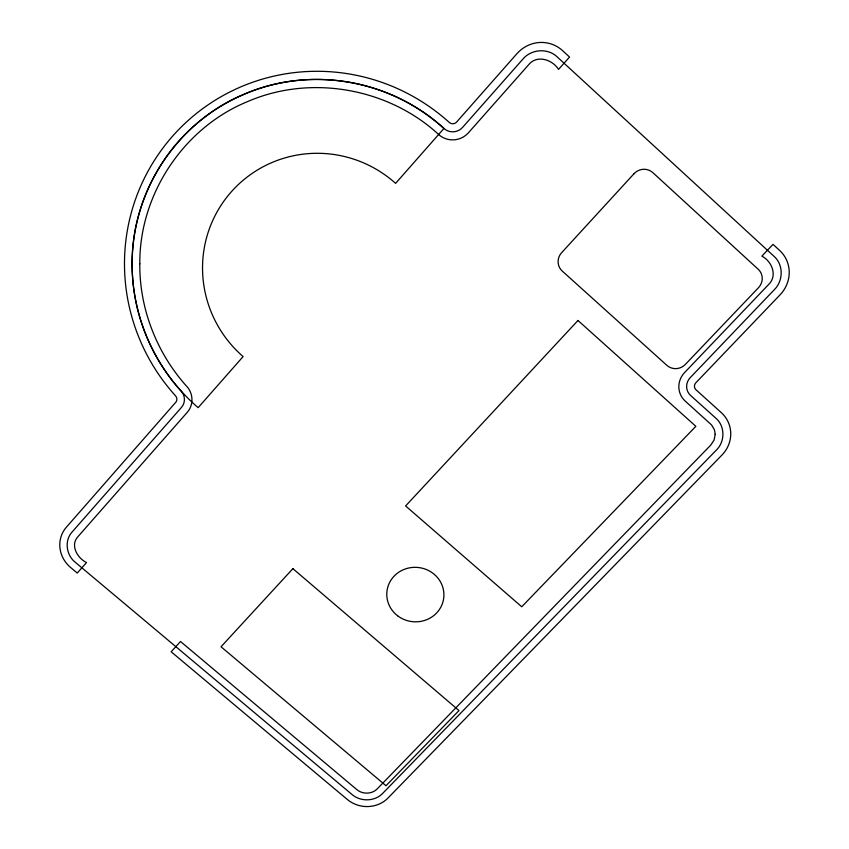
<?xml version="1.0" encoding="UTF-8"?>
<svg xmlns="http://www.w3.org/2000/svg" width="849" height="849" viewBox="0 0 849 849"><rect width="100%" height="100%" fill="white"/><g stroke="black" fill="none" stroke-linecap="round" stroke-linejoin="round"><path stroke-width="1.27" d="M132.136 263.381C131.765 310.437 150.04 357.132 181.771 391.803A12.724 12.247 34.6 0 1 181.484 407.382L72.165 531.941C64.131 540.59 66.264 555.288 75.359 562.346L351.953 794.441C360.538 801.923 374.844 801.679 382.761 793.306L716.323 450.108C725.152 441.724 725.216 426.06 715.76 418.122L690.619 395.485A13.117 12.555 -25.1 0 1 690.248 377.625L774.299 289.721C783.351 280.934 783.691 264.708 773.98 256.281L557.252 56.979C547.796 47.735 531.113 49.093 522.814 59.197L462.663 127.308A13.499 13.255 -73.5 0 1 443.942 128.464A188.298 185.995 44.2 0 0 178.141 141.942A188.298 185.995 44.2 0 0 198.146 407.658L243.101 356.591A116.844 115.4 43.8 0 1 231.066 192.097A116.844 115.4 43.8 0 1 395.613 183.363L443.942 128.464C391.368 79.848 310.161 65.437 244.385 94.154C177.558 121.524 131.531 191.237 132.136 263.381M139.809 263.763C139.363 309.248 157.256 354.277 187.958 387.728A20.365 19.591 34.6 0 1 187.48 412.073L77.928 536.685C69.851 545.366 77.492 558.164 86.513 562.569L77.248 573.054L70.732 567.588A19.877 18.678 29.2 0 1 70.234 567.153L68.96 565.975A19.867 18.667 29.3 0 1 68.026 565.031L66.975 563.863A19.867 18.667 29.4 0 1 66.126 562.845L65.193 561.582A19.867 18.678 29.4 0 1 64.46 560.489L63.643 559.162A19.877 18.678 29.5 0 1 63.017 558.005L62.348 556.604A19.877 18.678 29.6 0 1 61.828 555.405L61.298 553.962A19.877 18.689 29.6 0 1 60.905 552.72L60.523 551.234A19.888 18.689 29.7 0 1 60.258 549.972L60.014 548.465A19.888 18.689 29.7 0 1 59.886 547.181L59.801 545.663A19.888 18.699 29.8 0 1 59.791 544.389L59.855 542.882A19.888 18.699 29.8 0 1 59.982 541.609L60.194 540.123A19.898 18.71 29.8 0 1 60.449 538.882L60.82 537.428A19.898 18.71 29.9 0 1 61.202 536.218L61.712 534.817A19.898 18.72 29.9 0 1 62.221 533.65L62.879 532.312A19.898 18.72 29.9 0 1 63.495 531.209L64.291 529.946A19.909 18.731 29.9 0 1 65.023 528.906L66.042 527.622A19.92 18.742 30 0 1 66.445 527.133L175.987 402.033A5.083 4.892 34.6 0 0 175.807 396.186L171.36 391.092A20.429 19.729 35.7 0 1 171.073 390.742L167.38 386.231A20.45 19.739 36.3 0 1 167.094 385.871L163.539 381.254A20.461 19.75 36.9 0 1 163.273 380.883L159.867 376.149A20.482 19.76 37.5 0 1 159.601 375.767L156.354 370.928A20.493 19.782 38.1 0 1 156.099 370.546L153 365.59A20.514 19.792 38.7 0 1 152.767 365.197L149.827 360.156A20.535 19.814 39.3 0 1 149.604 359.753L146.824 354.617A20.556 19.824 39.9 0 1 146.612 354.213L144.001 348.981A20.567 19.845 40.5 0 1 143.799 348.568L141.348 343.261A20.588 19.867 41.1 0 1 141.167 342.837L138.886 337.456A20.609 19.877 41.7 0 1 138.716 337.032L136.604 331.566A20.631 19.898 42.4 0 1 136.445 331.142L134.513 325.613A20.652 19.92 43 0 1 134.375 325.178L132.614 319.585A20.673 19.941 43.6 0 1 132.486 319.15L130.916 313.504A20.694 19.962 44.2 0 1 130.799 313.058L129.409 307.359A20.716 19.983 44.8 0 1 129.303 306.913L128.093 301.172A20.737 20.005 45.4 0 1 128.008 300.726L126.979 294.943A20.758 20.026 46 0 1 126.904 294.486L126.076 288.681A20.779 20.047 46.6 0 1 126.013 288.225L125.365 282.388A20.801 20.068 47.2 0 1 125.323 281.932L124.867 276.074A20.832 20.089 47.9 0 1 124.835 275.607L124.559 269.738A20.854 20.121 48.5 0 1 124.548 269.282L124.474 263.402A20.875 20.143 49.1 0 1 124.474 262.935L124.591 257.056A20.896 20.164 49.7 0 1 124.601 256.6L124.909 250.72A20.917 20.185 50.3 0 1 124.941 250.253L125.44 244.395A20.938 20.217 50.9 0 1 125.482 243.928L126.172 238.081A20.97 20.238 51.6 0 1 126.236 237.624L127.117 231.798A20.992 20.259 52.2 0 1 127.191 231.342L128.263 225.537A21.013 20.291 52.8 0 1 128.358 225.091L129.621 219.329A21.034 20.312 53.4 0 1 129.727 218.872L131.181 213.152A21.055 20.334 54.1 0 1 131.298 212.706L132.943 207.039A21.087 20.365 54.7 0 1 133.081 206.594L134.906 200.969A21.108 20.387 55.3 0 1 135.055 200.534L137.071 194.973A21.129 20.408 55.9 0 1 137.241 194.538L139.438 189.051A21.151 20.44 56.6 0 1 139.618 188.627L142.006 183.204A21.172 20.461 57.2 0 1 142.197 182.779L144.755 177.441A21.193 20.482 57.9 0 1 144.967 177.027L147.705 171.774A21.214 20.514 58.5 0 1 147.928 171.371L150.846 166.202A21.236 20.535 59.1 0 1 151.08 165.799L154.168 160.737A21.257 20.556 59.8 0 1 154.412 160.344L157.67 155.378A21.278 20.588 60.4 0 1 157.935 154.996L161.363 150.135A21.299 20.609 61.1 0 1 161.639 149.764L165.226 145.02A21.321 20.631 61.7 0 1 165.513 144.648L169.259 140.032A21.342 20.663 62.4 0 1 169.556 139.671L173.461 135.182A21.363 20.684 63.1 0 1 173.769 134.832L177.823 130.47A21.374 20.705 63.7 0 1 178.152 130.13L182.355 125.896A21.395 20.726 64.4 0 1 182.684 125.567L187.035 121.481A21.416 20.747 65.1 0 1 187.374 121.163L191.863 117.226A21.427 20.769 65.7 0 1 192.214 116.918L196.83 113.119A21.448 20.801 66.4 0 1 197.201 112.832L201.945 109.192A21.458 20.822 67.1 0 1 202.327 108.916L207.188 105.435A21.48 20.843 67.8 0 1 207.581 105.17L212.568 101.848A21.49 20.864 68.5 0 1 212.961 101.593L218.066 98.442A21.512 20.875 69.2 0 1 218.469 98.208L223.68 95.226A21.522 20.896 69.9 0 1 224.094 95.003L229.4 92.201A21.533 20.917 70.6 0 1 229.824 91.989L235.226 89.357A21.543 20.938 71.3 0 1 235.651 89.166L241.148 86.715A21.554 20.96 72 0 1 241.583 86.534L247.165 84.274A21.565 20.97 72.7 0 1 247.6 84.104L253.257 82.035A21.575 20.992 73.5 0 1 253.713 81.886L259.433 80.008A21.586 21.002 74.2 0 1 259.89 79.859L265.684 78.182A21.596 21.023 74.9 0 1 266.14 78.055L271.988 76.559A21.607 21.034 75.7 0 1 272.455 76.452L278.355 75.158A21.607 21.055 76.5 0 1 278.822 75.062L284.765 73.969A21.618 21.066 77.2 0 1 285.232 73.884L291.218 72.993A21.618 21.076 78 0 1 291.685 72.929L297.702 72.239A21.628 21.087 78.8 0 1 298.179 72.186L304.218 71.698A21.628 21.098 79.6 0 1 304.695 71.666L310.745 71.38A21.628 21.108 80.4 0 1 311.222 71.369L317.293 71.274A21.628 21.119 81.2 0 1 317.77 71.284L323.84 71.401A21.639 21.129 82.1 0 1 324.318 71.412L330.378 71.74A21.639 21.14 82.9 0 1 330.855 71.772L336.915 72.292A21.628 21.151 83.8 0 1 337.382 72.345L343.421 73.078A21.628 21.151 84.6 0 1 343.898 73.141L349.905 74.065A21.628 21.161 85.5 0 1 350.382 74.15L356.357 75.285A21.628 21.172 86.4 0 1 356.824 75.381L362.767 76.707A21.618 21.172 87.3 0 1 363.234 76.824L369.124 78.352A21.618 21.172 88.3 0 1 369.591 78.479L375.438 80.209A21.607 21.183 89.2 0 1 375.895 80.347L381.679 82.268A21.607 21.183 -89.8 0 1 382.124 82.427L387.844 84.539A21.596 21.183 -88.8 0 1 388.29 84.709L393.936 87.012A21.586 21.183 -87.8 0 1 394.371 87.203L399.943 89.697A21.575 21.183 -86.8 0 1 400.378 89.898L405.854 92.573A21.565 21.183 -85.7 0 1 406.289 92.785L411.669 95.64A21.554 21.183 -84.6 0 1 412.094 95.873L417.379 98.898A21.543 21.172 -83.5 0 1 417.793 99.153L422.982 102.358A21.533 21.172 -82.3 0 1 423.386 102.612L428.458 105.987A21.522 21.161 -81.2 0 1 428.862 106.252L433.818 109.797A21.501 21.161 -79.9 0 1 434.2 110.083L439.05 113.787A21.49 21.151 -78.7 0 1 439.421 114.084L444.133 117.937A21.48 21.151 -77.4 0 1 444.505 118.244L449.673 122.744A5.391 5.296 -73.5 0 0 456.38 122.33L516.871 53.752A22 21.374 -65.7 0 1 517.37 53.211L518.707 51.831A22 21.363 -65.7 0 1 519.79 50.823L521.127 49.688A22.01 21.363 -65.6 0 1 522.294 48.786L523.727 47.799A22.01 21.363 -65.6 0 1 524.979 47.013L526.497 46.164A22.01 21.374 -65.5 0 1 527.823 45.506L529.415 44.817A22.021 21.374 -65.4 0 1 530.784 44.297L532.429 43.755A22.021 21.374 -65.4 0 1 533.841 43.373L535.528 43.012A22.021 21.374 -65.3 0 1 536.971 42.768L538.68 42.567A22.032 21.374 -65.2 0 1 540.134 42.471L541.853 42.45A22.032 21.374 -65.1 0 1 543.307 42.503L545.016 42.652A22.032 21.374 -64.9 0 1 546.448 42.843L548.136 43.161A22.032 21.374 -64.8 0 1 549.547 43.501L551.181 43.989A22.032 21.374 -64.7 0 1 552.55 44.466L554.132 45.114A22.032 21.374 -64.6 0 1 555.437 45.74L556.944 46.536A22.032 21.374 -64.4 0 1 558.186 47.289L559.608 48.244A22.032 21.363 -64.3 0 1 560.764 49.104L562.208 50.303A22.042 21.374 -64.1 0 1 562.749 50.781L569.541 57.042L558.546 69.385C552.359 59.494 536.844 54.527 528.672 64.715L468.298 132.943A21.596 21.204 -73.5 0 1 438.922 134.758C388.555 88.052 310.67 74.15 247.568 101.604C183.469 127.775 139.268 194.591 139.809 263.763M715.198 434.306L714.073 440.079L710.677 445.173L377.402 788.689C372.106 794.388 362.417 794.558 356.654 789.453L180.508 641.504L171.148 651.777L347.188 799.365A19.315 17.893 9.1 0 0 347.687 799.758L349.003 800.766A19.304 17.882 9.1 0 0 350.064 801.488L351.348 802.294A19.304 17.882 9 0 0 352.473 802.921L353.831 803.6A19.304 17.882 9 0 0 355.02 804.13L356.442 804.682A19.304 17.882 8.9 0 0 357.673 805.107L359.138 805.531A19.304 17.882 8.9 0 0 360.401 805.828L361.907 806.125A19.304 17.882 8.8 0 0 363.202 806.317L364.73 806.465A19.304 17.882 8.8 0 0 366.025 806.539L367.553 806.55A19.304 17.882 8.8 0 0 368.848 806.508L370.376 806.38A19.304 17.882 8.7 0 0 371.66 806.21L373.157 805.945A19.304 17.882 8.7 0 0 374.409 805.669L375.874 805.266A19.304 17.882 8.6 0 0 377.094 804.873L378.505 804.343A19.315 17.893 8.6 0 0 379.673 803.844L381.01 803.175A19.315 17.893 8.5 0 0 382.124 802.57L383.387 801.796A19.315 17.893 8.5 0 0 384.427 801.085L385.595 800.193A19.315 17.893 8.5 0 0 386.55 799.387L387.728 798.293A19.325 17.914 8.4 0 0 388.173 797.858L721.894 455.106A20.811 19.814 -21.3 0 0 722.372 454.597L723.56 453.249A20.801 19.803 -21.4 0 0 724.43 452.177L725.386 450.851A20.811 19.814 -21.5 0 0 726.15 449.694L726.967 448.293A20.811 19.814 -21.6 0 0 727.614 447.083L728.293 445.608A20.811 19.824 -21.7 0 0 728.803 444.345L729.333 442.817A20.822 19.824 -21.7 0 0 729.726 441.512L730.098 439.952A20.822 19.824 -21.8 0 0 730.352 438.615L730.564 437.033A20.832 19.835 -21.9 0 0 730.681 435.686L730.745 434.083A20.832 19.835 -21.9 0 0 730.724 432.735L730.618 431.154A20.832 19.845 -22 0 0 730.458 429.817L730.182 428.246A20.832 19.845 -22.1 0 0 729.896 426.941L729.471 425.413A20.843 19.856 -22.1 0 0 729.036 424.139L728.463 422.664A20.843 19.856 -22.2 0 0 727.901 421.444L727.169 420.032A20.843 19.856 -22.2 0 0 726.489 418.875L725.619 417.549A20.843 19.867 -22.3 0 0 724.823 416.456L723.815 415.225A20.843 19.867 -22.3 0 0 722.902 414.216L721.661 412.985A20.854 19.877 -22.3 0 0 721.172 412.518L695.681 389.5A5.243 5.009 -25.1 0 1 695.554 383.101L779.976 294.921A21.543 20.514 -35 0 0 780.464 294.391L781.696 292.969A21.533 20.514 -35.1 0 0 782.598 291.844L783.585 290.454A21.543 20.514 -35.2 0 0 784.37 289.244L785.229 287.769A21.543 20.514 -35.3 0 0 785.898 286.495L786.609 284.956A21.554 20.525 -35.4 0 0 787.15 283.63L787.702 282.038A21.554 20.525 -35.4 0 0 788.105 280.669L788.509 279.034A21.565 20.525 -35.5 0 0 788.774 277.634L789.008 275.978A21.565 20.535 -35.6 0 0 789.146 274.567L789.209 272.9A21.565 20.535 -35.7 0 0 789.199 271.489L789.103 269.833A21.575 20.546 -35.8 0 0 788.954 268.433L788.689 266.798A21.575 20.546 -35.8 0 0 788.403 265.429L787.978 263.837A21.575 20.546 -35.9 0 0 787.543 262.511L786.959 260.961A21.586 20.556 -36 0 0 786.407 259.688L785.665 258.223A21.586 20.556 -36.1 0 0 784.975 257.014L784.094 255.623A21.586 20.567 -36.1 0 0 783.287 254.498L782.258 253.204A21.586 20.567 -36.2 0 0 781.335 252.164L780.072 250.88A21.596 20.578 -36.3 0 0 779.573 250.391L773.036 244.374L761.861 256.143C771.974 261.29 777.716 275.829 768.642 284.489L684.347 372.828A20.981 20.079 -25.1 0 0 684.963 400.855L711.579 424.956L714.412 429.764L715.198 434.306M633.98 173.758L561.603 252.715A13.223 12.926 -35.6 0 0 562.293 271.107L666.921 365.388A13.149 12.639 -26.9 0 0 685.355 364.412L758.465 287.726A13.446 12.831 -35.1 0 0 758.253 269.303L652.839 172.634A13.542 13.106 -45.6 0 0 633.98 173.758M292.894 568.66L221.027 646.768L386.008 785.739L459.001 710.571L292.894 568.66M577.978 320.476L405.62 505.951L521.742 606.78L695.851 426.315L577.978 320.476M397.661 615.822A28.59 27.242 5.9 0 0 443.624 598.757A28.59 27.242 5.9 0 0 404.75 569.17A28.59 27.242 5.9 0 0 397.661 615.822"/></g></svg>
